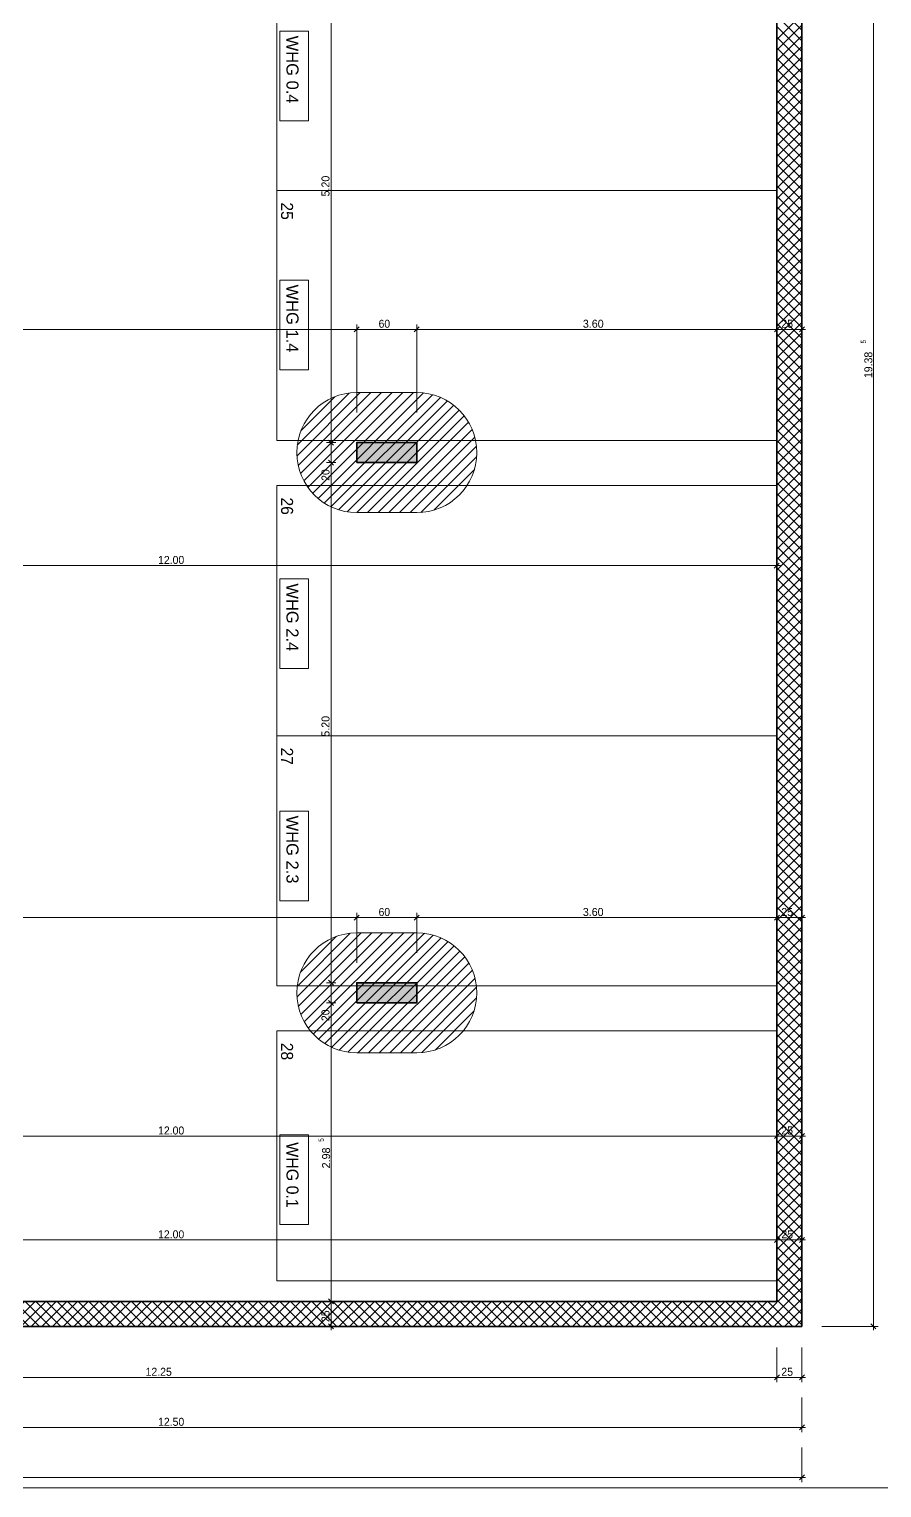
# Model space of a CAD drawing. Header units: millimetres. Extents: x -3497 to 2618, y -1809 to 2456.
# Drawn here: x 65 to 917, y -1734 to -276 of the extents above; entities that cross this region are included whole.
import ezdxf
from ezdxf.enums import TextEntityAlignment as Align

# ---------------------------------------------------------------- set-up
doc = ezdxf.new("R2010")
doc.units = ezdxf.units.MM
doc.header["$LTSCALE"] = 100
for name, color, linetype, true_color in [('10-0.03 Solid', 3, 'Continuous', 0x00ff00), ('10-0.05 Solid', 1, 'Continuous', 0xff0000), ('10-0.10 Punktlinie', 9, 'Continuous', 0x808080), ('10-0.10 solid', 7, 'Continuous', 0x000000), ('20-Beton', 9, 'Continuous', 0x808080), ('50-Türen&Fenster', 9, 'Continuous', 0x808080), ('52-Entwässerung', 3, 'Continuous', 0x00ff00), ('Layer31', 9, 'Continuous', 0x808080)]:
    doc.layers.add(name, color=color, linetype=linetype, true_color=true_color)
doc.layers.add('10-0.25 Solid', color=7, linetype='Continuous')
doc.layers.add('Layer34', color=7, linetype='Continuous')
doc.styles.add('Arial', font='arial.ttf')

# ---------------------------------------------------------------- blocks, each defined once
blk = doc.blocks.new('*X426')
at = {"layer": '52-Entwässerung', "color": 1, "linetype": 'Continuous', "lineweight": 13, "true_color": 0xff0000}
for p, q in [((332.4, -702.6), (395.8, -639.1)), ((332.8, -691.6), (384.7, -639.6)), ((333.7, -711.9), (406.4, -639.1)), ((336.1, -720.1), (417, -639.1)), ((339.4, -727.4), (427.6, -639.1)), ((343.4, -734), (438.3, -639.1)), ((348.2, -739.8), (448.9, -639.1)), ((353.6, -745), (459.1, -639.5)), ((359.7, -749.5), (468, -641.2)), ((336.4, -677.4), (370.5, -643.2)), ((366.5, -753.3), (475.9, -644)), ((374.1, -756.3), (482.9, -647.5)), ((382.7, -758.4), (489.2, -651.8)), ((392.5, -759.1), (494.8, -656.8)), ((403.1, -759.1), (499.8, -662.5)), ((413.7, -759.1), (504.1, -668.8)), ((424.3, -759.1), (507.6, -675.9)), ((434.9, -759.1), (510.3, -683.8)), ((445.5, -759.1), (511.9, -692.7)), ((456.3, -759), (512.2, -703.1)), ((469.2, -756.7), (509.9, -716))]:
    blk.add_line(p, q, dxfattribs=at)
blk = doc.blocks.new('*X427')
at = {"layer": '52-Entwässerung', "color": 1, "linetype": 'Continuous', "lineweight": 13, "true_color": 0xff0000}
for p, q in [((332.4, -1243.5), (396.8, -1179.1)), ((332.6, -1232.7), (385.8, -1179.5)), ((333.8, -1252.7), (407.4, -1179.1)), ((336.3, -1260.8), (418, -1179.1)), ((339.7, -1268), (428.6, -1179.1)), ((343.8, -1274.5), (439.2, -1179.1)), ((348.6, -1280.3), (449.8, -1179.1)), ((354.1, -1285.4), (459.9, -1179.6)), ((335.8, -1218.9), (372, -1182.6)), ((360.3, -1289.9), (468.7, -1181.4)), ((367.1, -1293.6), (476.5, -1184.2)), ((374.8, -1296.5), (483.5, -1187.9)), ((383.5, -1298.5), (489.7, -1192.2)), ((393.4, -1299.1), (495.3, -1197.3)), ((404, -1299.1), (500.2, -1203)), ((414.6, -1299.1), (504.4, -1209.4)), ((425.3, -1299.1), (507.9, -1216.5)), ((435.9, -1299.1), (510.5, -1224.5)), ((446.5, -1299.1), (512, -1233.6)), ((457.3, -1298.9), (512.1, -1244.1)), ((470.5, -1296.3), (509.4, -1257.4))]:
    blk.add_line(p, q, dxfattribs=at)
blk = doc.blocks.new('*X571')
at = {"layer": '10-0.05 Solid', "color": 18, "linetype": 'Continuous', "lineweight": 13, "true_color": 0x000000}
for p, q in [((812.7, -1548.1), (813.1, -1547.6)), ((837.3, -1571), (813.9, -1547.6)), ((818, -1553.4), (823.7, -1547.6)), ((823.3, -1558.7), (834.4, -1547.6)), ((837.3, -1560.4), (824.5, -1547.6)), ((828.6, -1564), (837.3, -1555.3)), ((837.3, -1549.8), (835.1, -1547.6)), ((833.9, -1569.3), (837.3, -1565.9))]:
    blk.add_line(p, q, dxfattribs=at)
blk = doc.blocks.new('*X572')
at = {"layer": '10-0.05 Solid', "color": 18, "linetype": 'Continuous', "lineweight": 13, "true_color": 0x000000}
for p, q in [((-387.7, -1571.2), (-364.2, -1547.6)), ((-387.7, -1560.6), (-374.8, -1547.6)), ((-387.7, -1550), (-385.4, -1547.6)), ((-370.3, -1572.6), (-387.7, -1555.2)), ((-359.7, -1572.6), (-384.7, -1547.6)), ((-378.6, -1572.6), (-353.6, -1547.6)), ((-349.1, -1572.6), (-374.1, -1547.6)), ((-367.9, -1572.6), (-342.9, -1547.6)), ((-338.5, -1572.6), (-363.5, -1547.6)), ((-357.3, -1572.6), (-332.3, -1547.6)), ((-327.9, -1572.6), (-352.9, -1547.6)), ((-346.7, -1572.6), (-321.7, -1547.6)), ((-317.3, -1572.6), (-342.3, -1547.6)), ((-336.1, -1572.6), (-311.1, -1547.6)), ((-306.7, -1572.6), (-331.7, -1547.6)), ((-325.5, -1572.6), (-300.5, -1547.6)), ((-296.1, -1572.6), (-321.1, -1547.6)), ((-314.9, -1572.6), (-289.9, -1547.6)), ((-285.5, -1572.6), (-310.5, -1547.6)), ((-304.3, -1572.6), (-279.3, -1547.6)), ((-274.9, -1572.6), (-299.9, -1547.6)), ((-293.7, -1572.6), (-268.7, -1547.6)), ((-264.2, -1572.6), (-289.2, -1547.6)), ((-283.1, -1572.6), (-258.1, -1547.6)), ((-253.6, -1572.6), (-278.6, -1547.6)), ((-272.5, -1572.6), (-247.5, -1547.6)), ((-243, -1572.6), (-268, -1547.6)), ((-261.9, -1572.6), (-236.9, -1547.6)), ((-232.4, -1572.6), (-257.4, -1547.6)), ((-251.3, -1572.6), (-226.3, -1547.6)), ((-221.8, -1572.6), (-246.8, -1547.6)), ((-240.7, -1572.6), (-215.7, -1547.6)), ((-211.2, -1572.6), (-236.2, -1547.6)), ((-230.1, -1572.6), (-205.1, -1547.6)), ((-200.6, -1572.6), (-225.6, -1547.6)), ((-219.5, -1572.6), (-194.5, -1547.6)), ((-190, -1572.6), (-215, -1547.6)), ((-208.8, -1572.6), (-183.9, -1547.6)), ((-179.4, -1572.6), (-204.4, -1547.6)), ((-198.2, -1572.6), (-173.2, -1547.6)), ((-168.8, -1572.6), (-193.8, -1547.6)), ((-187.6, -1572.6), (-162.6, -1547.6)), ((-158.2, -1572.6), (-183.2, -1547.6)), ((-177, -1572.6), (-152, -1547.6)), ((-147.6, -1572.6), (-172.6, -1547.6)), ((-166.4, -1572.6), (-141.4, -1547.6)), ((-137, -1572.6), (-162, -1547.6)), ((-155.8, -1572.6), (-130.8, -1547.6)), ((-126.4, -1572.6), (-151.4, -1547.6)), ((-145.2, -1572.6), (-120.2, -1547.6)), ((-115.7, -1572.6), (-140.7, -1547.6)), ((-134.6, -1572.6), (-109.6, -1547.6)), ((-105.1, -1572.6), (-130.1, -1547.6)), ((-124, -1572.6), (-99, -1547.6)), ((-94.5, -1572.6), (-119.5, -1547.6)), ((-113.4, -1572.6), (-88.4, -1547.6)), ((-83.9, -1572.6), (-108.9, -1547.6)), ((-102.8, -1572.6), (-77.8, -1547.6)), ((-73.3, -1572.6), (-98.3, -1547.6)), ((-92.2, -1572.6), (-67.2, -1547.6)), ((-62.7, -1572.6), (-87.7, -1547.6)), ((-81.6, -1572.6), (-56.6, -1547.6)), ((-52.1, -1572.6), (-77.1, -1547.6)), ((-71, -1572.6), (-46, -1547.6)), ((-41.5, -1572.6), (-66.5, -1547.6)), ((-60.4, -1572.6), (-35.4, -1547.6)), ((-30.9, -1572.6), (-55.9, -1547.6)), ((-49.8, -1572.6), (-24.8, -1547.6)), ((-20.3, -1572.6), (-45.3, -1547.6)), ((-39.1, -1572.6), (-14.2, -1547.6)), ((-9.7, -1572.6), (-34.7, -1547.6)), ((-28.5, -1572.6), (-3.5, -1547.6)), ((0.9, -1572.6), (-24.1, -1547.6)), ((-17.9, -1572.6), (7.1, -1547.6)), ((11.5, -1572.6), (-13.5, -1547.6)), ((-7.3, -1572.6), (17.7, -1547.6)), ((22.1, -1572.6), (-2.9, -1547.6)), ((3.3, -1572.6), (28.3, -1547.6)), ((32.7, -1572.6), (7.7, -1547.6)), ((13.9, -1572.6), (38.9, -1547.6)), ((43.4, -1572.6), (18.4, -1547.6)), ((24.5, -1572.6), (49.5, -1547.6)), ((54, -1572.6), (29, -1547.6)), ((35.1, -1572.6), (60.1, -1547.6)), ((64.6, -1572.6), (39.6, -1547.6)), ((45.7, -1572.6), (70.7, -1547.6)), ((75.2, -1572.6), (50.2, -1547.6)), ((56.3, -1572.6), (81.3, -1547.6)), ((85.8, -1572.6), (60.8, -1547.6)), ((66.9, -1572.6), (91.9, -1547.6)), ((96.4, -1572.6), (71.4, -1547.6)), ((77.5, -1572.6), (102.5, -1547.6)), ((107, -1572.6), (82, -1547.6)), ((88.1, -1572.6), (113.1, -1547.6)), ((117.6, -1572.6), (92.6, -1547.6)), ((98.7, -1572.6), (123.7, -1547.6)), ((128.2, -1572.6), (103.2, -1547.6)), ((109.3, -1572.6), (134.3, -1547.6)), ((138.8, -1572.6), (113.8, -1547.6)), ((119.9, -1572.6), (144.9, -1547.6)), ((149.4, -1572.6), (124.4, -1547.6)), ((130.6, -1572.6), (155.6, -1547.6)), ((160, -1572.6), (135, -1547.6)), ((141.2, -1572.6), (166.2, -1547.6)), ((170.6, -1572.6), (145.6, -1547.6)), ((151.8, -1572.6), (176.8, -1547.6)), ((181.2, -1572.6), (156.2, -1547.6)), ((162.4, -1572.6), (187.4, -1547.6)), ((191.9, -1572.6), (166.9, -1547.6)), ((173, -1572.6), (198, -1547.6)), ((202.5, -1572.6), (177.5, -1547.6)), ((183.6, -1572.6), (208.6, -1547.6)), ((213.1, -1572.6), (188.1, -1547.6)), ((194.2, -1572.6), (219.2, -1547.6)), ((223.7, -1572.6), (198.7, -1547.6)), ((204.8, -1572.6), (229.8, -1547.6)), ((234.3, -1572.6), (209.3, -1547.6)), ((215.4, -1572.6), (240.4, -1547.6)), ((244.9, -1572.6), (219.9, -1547.6)), ((226, -1572.6), (251, -1547.6)), ((255.5, -1572.6), (230.5, -1547.6)), ((236.6, -1572.6), (261.6, -1547.6)), ((266.1, -1572.6), (241.1, -1547.6)), ((247.2, -1572.6), (272.2, -1547.6)), ((276.7, -1572.6), (251.7, -1547.6)), ((257.8, -1572.6), (282.8, -1547.6)), ((287.3, -1572.6), (262.3, -1547.6)), ((268.4, -1572.6), (293.4, -1547.6)), ((297.9, -1572.6), (272.9, -1547.6)), ((279, -1572.6), (304, -1547.6)), ((308.5, -1572.6), (283.5, -1547.6)), ((289.6, -1572.6), (314.6, -1547.6)), ((319.1, -1572.6), (294.1, -1547.6)), ((300.3, -1572.6), (325.3, -1547.6)), ((329.7, -1572.6), (304.7, -1547.6)), ((310.9, -1572.6), (335.9, -1547.6)), ((340.4, -1572.6), (315.3, -1547.6)), ((321.5, -1572.6), (346.5, -1547.6)), ((351, -1572.6), (326, -1547.6)), ((332.1, -1572.6), (357.1, -1547.6)), ((361.6, -1572.6), (336.6, -1547.6)), ((342.7, -1572.6), (367.7, -1547.6)), ((372.2, -1572.6), (347.2, -1547.6)), ((353.3, -1572.6), (378.3, -1547.6)), ((382.8, -1572.6), (357.8, -1547.6)), ((363.9, -1572.6), (388.9, -1547.6)), ((393.4, -1572.6), (368.4, -1547.6)), ((374.5, -1572.6), (399.5, -1547.6)), ((404, -1572.6), (379, -1547.6)), ((385.1, -1572.6), (410.1, -1547.6)), ((414.6, -1572.6), (389.6, -1547.6)), ((395.7, -1572.6), (420.7, -1547.6)), ((425.2, -1572.6), (400.2, -1547.6)), ((406.3, -1572.6), (431.3, -1547.6)), ((435.8, -1572.6), (410.8, -1547.6)), ((416.9, -1572.6), (441.9, -1547.6)), ((446.4, -1572.6), (421.4, -1547.6)), ((427.5, -1572.6), (452.5, -1547.6)), ((457, -1572.6), (432, -1547.6)), ((438.1, -1572.6), (463.1, -1547.6)), ((467.6, -1572.6), (442.6, -1547.6)), ((448.7, -1572.6), (473.7, -1547.6)), ((478.2, -1572.6), (453.2, -1547.6)), ((459.3, -1572.6), (484.3, -1547.6)), ((488.8, -1572.6), (463.8, -1547.6)), ((470, -1572.6), (495, -1547.6)), ((499.5, -1572.6), (474.5, -1547.6)), ((480.6, -1572.6), (505.6, -1547.6)), ((510.1, -1572.6), (485.1, -1547.6)), ((491.2, -1572.6), (516.2, -1547.6)), ((520.7, -1572.6), (495.7, -1547.6)), ((501.8, -1572.6), (526.8, -1547.6)), ((531.3, -1572.6), (506.3, -1547.6)), ((512.4, -1572.6), (537.4, -1547.6)), ((541.9, -1572.6), (516.9, -1547.6)), ((523, -1572.6), (548, -1547.6)), ((552.5, -1572.6), (527.5, -1547.6)), ((533.6, -1572.6), (558.6, -1547.6)), ((563.1, -1572.6), (538.1, -1547.6)), ((544.2, -1572.6), (569.2, -1547.6)), ((573.7, -1572.6), (548.7, -1547.6)), ((554.8, -1572.6), (579.8, -1547.6)), ((584.3, -1572.6), (559.3, -1547.6)), ((565.4, -1572.6), (590.4, -1547.6)), ((594.9, -1572.6), (569.9, -1547.6)), ((576, -1572.6), (601, -1547.6)), ((605.5, -1572.6), (580.5, -1547.6)), ((586.6, -1572.6), (611.6, -1547.6)), ((616.1, -1572.6), (591.1, -1547.6)), ((597.2, -1572.6), (622.2, -1547.6)), ((626.7, -1572.6), (601.7, -1547.6)), ((607.8, -1572.6), (632.8, -1547.6)), ((637.3, -1572.6), (612.3, -1547.6)), ((618.4, -1572.6), (643.4, -1547.6)), ((648, -1572.6), (623, -1547.6)), ((629, -1572.6), (654, -1547.6)), ((658.6, -1572.6), (633.6, -1547.6)), ((639.7, -1572.6), (664.7, -1547.6)), ((669.2, -1572.6), (644.2, -1547.6)), ((650.3, -1572.6), (675.3, -1547.6)), ((679.8, -1572.6), (654.8, -1547.6)), ((660.9, -1572.6), (685.9, -1547.6)), ((690.4, -1572.6), (665.4, -1547.6)), ((671.5, -1572.6), (696.5, -1547.6)), ((701, -1572.6), (676, -1547.6)), ((682.1, -1572.6), (707.1, -1547.6)), ((711.6, -1572.6), (686.6, -1547.6)), ((692.7, -1572.6), (717.7, -1547.6)), ((722.2, -1572.6), (697.2, -1547.6)), ((703.3, -1572.6), (728.3, -1547.6)), ((732.8, -1572.6), (707.8, -1547.6)), ((713.9, -1572.6), (738.9, -1547.6)), ((743.4, -1572.6), (718.4, -1547.6)), ((724.5, -1572.6), (749.5, -1547.6)), ((754, -1572.6), (729, -1547.6)), ((735.1, -1572.6), (760.1, -1547.6)), ((764.6, -1572.6), (739.6, -1547.6)), ((745.7, -1572.6), (770.7, -1547.6)), ((775.2, -1572.6), (750.2, -1547.6)), ((756.3, -1572.6), (781.3, -1547.6)), ((785.8, -1572.6), (760.8, -1547.6)), ((766.9, -1572.6), (791.9, -1547.6)), ((796.4, -1572.6), (771.4, -1547.6)), ((777.5, -1572.6), (802.5, -1547.6)), ((807.1, -1572.6), (782.1, -1547.6)), ((788.1, -1572.6), (812.3, -1548.5)), ((812.3, -1567.2), (792.7, -1547.6)), ((798.7, -1572.6), (812.3, -1559.1)), ((812.3, -1556.6), (803.3, -1547.6)), ((-380.9, -1572.6), (-387.7, -1565.8)), ((809.4, -1572.6), (812.3, -1569.7))]:
    blk.add_line(p, q, dxfattribs=at)
blk = doc.blocks.new('*X573')
at = {"layer": '10-0.05 Solid', "color": 18, "linetype": 'Continuous', "lineweight": 13, "true_color": 0x000000}
for p, q in [((812.3, -1548.5), (812.7, -1548.1)), ((812.3, -1559.1), (818, -1553.4)), ((828.3, -1572.6), (812.3, -1556.6)), ((812.3, -1569.7), (823.3, -1558.7)), ((817.7, -1572.6), (812.3, -1567.2)), ((820, -1572.6), (828.6, -1564)), ((830.6, -1572.6), (833.9, -1569.3))]:
    blk.add_line(p, q, dxfattribs=at)
blk = doc.blocks.new('*X575')
at = {"layer": '10-0.05 Solid', "color": 18, "linetype": 'Continuous', "lineweight": 13, "true_color": 0x000000}
for p, q in [((837.3, -277), (812.3, -252)), ((812.3, -286.3), (837.3, -261.3)), ((837.3, -287.6), (812.3, -262.6)), ((812.3, -296.9), (837.3, -271.9)), ((837.3, -298.2), (812.3, -273.2)), ((812.3, -307.5), (837.3, -282.5)), ((837.3, -308.8), (812.3, -283.8)), ((812.3, -318.2), (837.3, -293.2)), ((837.3, -319.4), (812.3, -294.4)), ((812.3, -328.8), (837.3, -303.8)), ((837.3, -330.1), (812.3, -305.1)), ((812.3, -339.4), (837.3, -314.4)), ((837.3, -340.7), (812.3, -315.7)), ((812.3, -350), (837.3, -325)), ((837.3, -351.3), (812.3, -326.3)), ((812.3, -360.6), (837.3, -335.6)), ((837.3, -361.9), (812.3, -336.9)), ((812.3, -371.2), (837.3, -346.2)), ((837.3, -372.5), (812.3, -347.5)), ((812.3, -381.8), (837.3, -356.8)), ((837.3, -383.1), (812.3, -358.1)), ((812.3, -392.4), (837.3, -367.4)), ((837.3, -393.7), (812.3, -368.7)), ((812.3, -403), (837.3, -378)), ((837.3, -404.3), (812.3, -379.3)), ((812.3, -413.6), (837.3, -388.6)), ((837.3, -414.9), (812.3, -389.9)), ((812.3, -424.2), (837.3, -399.2)), ((837.3, -425.5), (812.3, -400.5)), ((812.3, -434.8), (837.3, -409.8)), ((837.3, -436.1), (812.3, -411.1)), ((812.3, -445.4), (837.3, -420.4)), ((837.3, -446.7), (812.3, -421.7)), ((812.3, -456), (837.3, -431)), ((837.3, -457.3), (812.3, -432.3)), ((812.3, -466.6), (837.3, -441.6)), ((837.3, -467.9), (812.3, -442.9)), ((812.3, -477.3), (837.3, -452.3)), ((837.3, -478.5), (812.3, -453.5)), ((812.3, -487.9), (837.3, -462.9)), ((837.3, -489.2), (812.3, -464.2)), ((812.3, -498.5), (837.3, -473.5)), ((837.3, -499.8), (812.3, -474.8)), ((812.3, -509.1), (837.3, -484.1)), ((837.3, -510.4), (812.3, -485.4)), ((812.3, -519.7), (837.3, -494.7)), ((837.3, -521), (812.3, -496)), ((812.3, -530.3), (837.3, -505.3)), ((837.3, -531.6), (812.3, -506.6)), ((812.3, -540.9), (837.3, -515.9)), ((837.3, -542.2), (812.3, -517.2)), ((812.3, -551.5), (837.3, -526.5)), ((837.3, -552.8), (812.3, -527.8)), ((812.3, -562.1), (837.3, -537.1)), ((837.3, -563.4), (812.3, -538.4)), ((812.3, -572.7), (837.3, -547.7)), ((837.3, -574), (812.3, -549)), ((812.3, -583.3), (837.3, -558.3)), ((837.3, -584.6), (812.3, -559.6)), ((812.3, -593.9), (837.3, -568.9)), ((837.3, -595.2), (812.3, -570.2)), ((812.3, -604.5), (837.3, -579.5)), ((837.3, -605.8), (812.3, -580.8)), ((812.3, -615.1), (837.3, -590.1)), ((837.3, -616.4), (812.3, -591.4)), ((812.3, -625.7), (837.3, -600.7)), ((837.3, -627), (812.3, -602)), ((812.3, -636.4), (837.3, -611.4)), ((837.3, -637.6), (812.3, -612.6)), ((812.3, -647), (837.3, -622)), ((837.3, -648.2), (812.3, -623.2)), ((812.3, -657.6), (837.3, -632.6)), ((837.3, -658.9), (812.3, -633.9)), ((812.3, -668.2), (837.3, -643.2)), ((837.3, -669.5), (812.3, -644.5)), ((812.3, -678.8), (837.3, -653.8)), ((837.3, -680.1), (812.3, -655.1)), ((812.3, -689.4), (837.3, -664.4)), ((837.3, -690.7), (812.3, -665.7)), ((812.3, -700), (837.3, -675)), ((837.3, -701.3), (812.3, -676.3)), ((812.3, -710.6), (837.3, -685.6)), ((837.3, -711.9), (812.3, -686.9)), ((812.3, -721.2), (837.3, -696.2)), ((837.3, -722.5), (812.3, -697.5)), ((812.3, -731.8), (837.3, -706.8)), ((837.3, -733.1), (812.3, -708.1)), ((812.3, -742.4), (837.3, -717.4)), ((837.3, -743.7), (812.3, -718.7)), ((812.3, -753), (837.3, -728)), ((837.3, -754.3), (812.3, -729.3)), ((812.3, -763.6), (837.3, -738.6)), ((837.3, -764.9), (812.3, -739.9)), ((812.3, -774.2), (837.3, -749.2)), ((837.3, -775.5), (812.3, -750.5)), ((812.3, -784.8), (837.3, -759.8)), ((837.3, -786.1), (812.3, -761.1)), ((812.3, -795.5), (837.3, -770.5)), ((837.3, -796.7), (812.3, -771.7)), ((812.3, -806.1), (837.3, -781.1)), ((837.3, -807.3), (812.3, -782.3)), ((812.3, -816.7), (837.3, -791.7)), ((837.3, -818), (812.3, -793)), ((812.3, -827.3), (837.3, -802.3)), ((837.3, -828.6), (812.3, -803.6)), ((812.3, -837.9), (837.3, -812.9)), ((837.3, -839.2), (812.3, -814.2)), ((812.3, -848.5), (837.3, -823.5)), ((837.3, -849.8), (812.3, -824.8)), ((812.3, -859.1), (837.3, -834.1)), ((837.3, -860.4), (812.3, -835.4)), ((812.3, -869.7), (837.3, -844.7)), ((837.3, -871), (812.3, -846)), ((812.3, -880.3), (837.3, -855.3)), ((837.3, -881.6), (812.3, -856.6)), ((812.3, -890.9), (837.3, -865.9)), ((837.3, -892.2), (812.3, -867.2)), ((812.3, -901.5), (837.3, -876.5)), ((837.3, -902.8), (812.3, -877.8)), ((812.3, -912.1), (837.3, -887.1)), ((837.3, -913.4), (812.3, -888.4)), ((812.3, -922.7), (837.3, -897.7)), ((837.3, -924), (812.3, -899)), ((812.3, -933.3), (837.3, -908.3)), ((837.3, -934.6), (812.3, -909.6)), ((812.3, -943.9), (837.3, -918.9)), ((837.3, -945.2), (812.3, -920.2)), ((812.3, -954.6), (837.3, -929.6)), ((837.3, -955.8), (812.3, -930.8)), ((812.3, -965.2), (837.3, -940.2)), ((837.3, -966.4), (812.3, -941.4)), ((812.3, -975.8), (837.3, -950.8)), ((837.3, -977.1), (812.3, -952.1)), ((812.3, -986.4), (837.3, -961.4)), ((837.3, -987.7), (812.3, -962.7)), ((812.3, -997), (837.3, -972)), ((837.3, -998.3), (812.3, -973.3)), ((812.3, -1007.6), (837.3, -982.6)), ((837.3, -1008.9), (812.3, -983.9)), ((812.3, -1018.2), (837.3, -993.2)), ((837.3, -1019.5), (812.3, -994.5)), ((812.3, -1028.8), (837.3, -1003.8)), ((837.3, -1030.1), (812.3, -1005.1)), ((812.3, -1039.4), (837.3, -1014.4)), ((837.3, -1040.7), (812.3, -1015.7)), ((812.3, -1050), (837.3, -1025)), ((837.3, -1051.3), (812.3, -1026.3)), ((812.3, -1060.6), (837.3, -1035.6)), ((837.3, -1061.9), (812.3, -1036.9)), ((812.3, -1071.2), (837.3, -1046.2)), ((837.3, -1072.5), (812.3, -1047.5)), ((812.3, -1081.8), (837.3, -1056.8)), ((837.3, -1083.1), (812.3, -1058.1)), ((812.3, -1092.4), (837.3, -1067.4)), ((837.3, -1093.7), (812.3, -1068.7)), ((812.3, -1103), (837.3, -1078)), ((837.3, -1104.3), (812.3, -1079.3)), ((812.3, -1113.6), (837.3, -1088.6)), ((837.3, -1114.9), (812.3, -1089.9)), ((812.3, -1124.3), (837.3, -1099.3)), ((837.3, -1125.5), (812.3, -1100.5)), ((812.3, -1134.9), (837.3, -1109.9)), ((837.3, -1136.2), (812.3, -1111.2)), ((812.3, -1145.5), (837.3, -1120.5)), ((837.3, -1146.8), (812.3, -1121.8)), ((812.3, -1156.1), (837.3, -1131.1)), ((837.3, -1157.4), (812.3, -1132.4)), ((812.3, -1166.7), (837.3, -1141.7)), ((837.3, -1168), (812.3, -1143)), ((812.3, -1177.3), (837.3, -1152.3)), ((837.3, -1178.6), (812.3, -1153.6)), ((812.3, -1187.9), (837.3, -1162.9)), ((837.3, -1189.2), (812.3, -1164.2)), ((812.3, -1198.5), (837.3, -1173.5)), ((837.3, -1199.8), (812.3, -1174.8)), ((812.3, -1209.1), (837.3, -1184.1)), ((837.3, -1210.4), (812.3, -1185.4)), ((812.3, -1219.7), (837.3, -1194.7)), ((837.3, -1221), (812.3, -1196)), ((812.3, -1230.3), (837.3, -1205.3)), ((837.3, -1231.6), (812.3, -1206.6)), ((812.3, -1240.9), (837.3, -1215.9)), ((837.3, -1242.2), (812.3, -1217.2)), ((812.3, -1251.5), (837.3, -1226.5)), ((837.3, -1252.8), (812.3, -1227.8)), ((812.3, -1262.1), (837.3, -1237.1)), ((837.3, -1263.4), (812.3, -1238.4)), ((812.3, -1272.7), (837.3, -1247.7)), ((837.3, -1274), (812.3, -1249)), ((812.3, -1283.4), (837.3, -1258.4)), ((837.3, -1284.6), (812.3, -1259.6)), ((812.3, -1294), (837.3, -1269)), ((837.3, -1295.3), (812.3, -1270.3)), ((812.3, -1304.6), (837.3, -1279.6)), ((837.3, -1305.9), (812.3, -1280.9)), ((812.3, -1315.2), (837.3, -1290.2)), ((837.3, -1316.5), (812.3, -1291.5)), ((812.3, -1325.8), (837.3, -1300.8)), ((837.3, -1327.1), (812.3, -1302.1)), ((812.3, -1336.4), (837.3, -1311.4)), ((837.3, -1337.7), (812.3, -1312.7)), ((812.3, -1347), (837.3, -1322)), ((837.3, -1348.3), (812.3, -1323.3)), ((812.3, -1357.6), (837.3, -1332.6)), ((837.3, -1358.9), (812.3, -1333.9)), ((812.3, -1368.2), (837.3, -1343.2)), ((837.3, -1369.5), (812.3, -1344.5)), ((812.3, -1378.8), (837.3, -1353.8)), ((837.3, -1380.1), (812.3, -1355.1)), ((812.3, -1389.4), (837.3, -1364.4)), ((837.3, -1390.7), (812.3, -1365.7)), ((812.3, -1400), (837.3, -1375)), ((837.3, -1401.3), (812.3, -1376.3)), ((812.3, -1410.6), (837.3, -1385.6)), ((837.3, -1411.9), (812.3, -1386.9)), ((812.3, -1421.2), (837.3, -1396.2)), ((837.3, -1422.5), (812.3, -1397.5)), ((812.3, -1431.8), (837.3, -1406.8)), ((837.3, -1433.1), (812.3, -1408.1)), ((812.3, -1442.5), (837.3, -1417.5)), ((837.3, -1443.7), (812.3, -1418.7)), ((812.3, -1453.1), (837.3, -1428.1)), ((837.3, -1454.4), (812.3, -1429.4)), ((812.3, -1463.7), (837.3, -1438.7)), ((837.3, -1465), (812.3, -1440)), ((812.3, -1474.3), (837.3, -1449.3)), ((837.3, -1475.6), (812.3, -1450.6)), ((812.3, -1484.9), (837.3, -1459.9)), ((837.3, -1486.2), (812.3, -1461.2)), ((812.3, -1495.5), (837.3, -1470.5)), ((837.3, -1496.8), (812.3, -1471.8)), ((812.3, -1506.1), (837.3, -1481.1)), ((837.3, -1507.4), (812.3, -1482.4)), ((812.3, -1516.7), (837.3, -1491.7)), ((837.3, -1518), (812.3, -1493)), ((812.3, -1527.3), (837.3, -1502.3)), ((837.3, -1528.6), (812.3, -1503.6)), ((812.3, -1537.9), (837.3, -1512.9)), ((837.3, -1539.2), (812.3, -1514.2)), ((835.1, -1547.6), (812.3, -1524.8)), ((813.1, -1547.6), (837.3, -1523.5)), ((824.5, -1547.6), (812.3, -1535.4)), ((823.7, -1547.6), (837.3, -1534.1)), ((834.4, -1547.6), (837.3, -1544.7)), ((813.9, -1547.6), (812.3, -1546))]:
    blk.add_line(p, q, dxfattribs=at)
blk = doc.blocks.new('AnonymMegaMac_nNn0867')
at = {"layer": '20-Beton', "color": 8, "linetype": 'Continuous', "lineweight": 13, "true_color": 0x808080}
for p, q in [((-412.7, -1628.2), (-412.7, -1593.5)), ((812.3, -1628.2), (812.3, -1593.5)), ((-410.2, -1621), (-415.2, -1626)), ((-412.7, -1623.5), (812.3, -1623.5)), ((814.8, -1621), (809.8, -1626))]:
    blk.add_line(p, q, dxfattribs=at)
at = {"layer": '20-Beton', "color": 8, "linetype": 'Continuous', "lineweight": 18, "true_color": 0x808080, "style": 'Arial', "width": 0.940435}
blk.add_text('12.25', height=8, dxfattribs=at).set_placement((181.1, -1621.9), (207.4, -1621.9), align=Align.FIT)
blk = doc.blocks.new('AnonymMegaMac_nNn0868')
at = {"layer": '20-Beton', "color": 8, "linetype": 'Continuous', "lineweight": 13, "true_color": 0x808080}
for p, q in [((812.3, -1628.2), (812.3, -1593.5)), ((837.3, -1628.2), (837.3, -1593.5)), ((814.8, -1621), (809.8, -1626)), ((812.3, -1623.5), (837.3, -1623.5)), ((834.8, -1626), (839.8, -1621)), ((837.3, -1623.5), (841, -1623.5))]:
    blk.add_line(p, q, dxfattribs=at)
at = {"layer": '20-Beton', "color": 8, "linetype": 'Continuous', "lineweight": 18, "true_color": 0x808080, "style": 'Arial', "width": 0.9375}
blk.add_text('25', height=8, dxfattribs=at).set_placement((816.7, -1621.9), (828.4, -1621.9), align=Align.FIT)
blk = doc.blocks.new('AnonymMegaMac_nNn0877')
at = {"layer": '20-Beton', "color": 8, "linetype": 'Continuous', "lineweight": 13, "true_color": 0x808080}
for p, q in [((-412.7, -1678.2), (-412.7, -1643.5)), ((837.3, -1678.2), (837.3, -1643.5)), ((-410.2, -1671), (-415.2, -1676)), ((-412.7, -1673.5), (837.3, -1673.5)), ((834.8, -1676), (839.8, -1671)), ((837.3, -1673.5), (841, -1673.5))]:
    blk.add_line(p, q, dxfattribs=at)
at = {"layer": '20-Beton', "color": 8, "linetype": 'Continuous', "lineweight": 18, "true_color": 0x808080, "style": 'Arial', "width": 0.937285}
blk.add_text('12.50', height=8, dxfattribs=at).set_placement((193.6, -1671.9), (219.8, -1671.9), align=Align.FIT)
blk = doc.blocks.new('AnonymMegaMac_nNn0878')
at = {"layer": '20-Beton', "color": 8, "linetype": 'Continuous', "lineweight": 13, "true_color": 0x808080}
for p, q in [((837.3, -1728.2), (837.3, -1693.5)), ((-2999.7, -1723.5), (837.3, -1723.5)), ((834.8, -1726), (839.8, -1721)), ((837.3, -1723.5), (841, -1723.5))]:
    blk.add_line(p, q, dxfattribs=at)
blk = doc.blocks.new('AnonymMegaMac_nNn0880')
at = {"layer": '20-Beton', "color": 8, "linetype": 'Continuous', "lineweight": 13, "true_color": 0x808080}
for p, q in [((-385.2, -1483.6), (-390.2, -1488.6)), ((-387.7, -1490.8), (-387.7, -1481.4)), ((-387.7, -1486.1), (812.3, -1486.1)), ((814.8, -1483.6), (809.8, -1488.6)), ((812.3, -1490.8), (812.3, -1481.4))]:
    blk.add_line(p, q, dxfattribs=at)
at = {"layer": '20-Beton', "color": 8, "linetype": 'Continuous', "lineweight": 18, "true_color": 0x808080, "style": 'Arial', "width": 0.937285}
blk.add_text('12.00', height=8, dxfattribs=at).set_placement((193.6, -1484.5), (219.8, -1484.5), align=Align.FIT)
blk = doc.blocks.new('AnonymMegaMac_nNn0881')
at = {"layer": '20-Beton', "color": 8, "linetype": 'Continuous', "lineweight": 13, "true_color": 0x808080}
for p, q in [((814.8, -1483.6), (809.8, -1488.6)), ((812.3, -1490.8), (812.3, -1481.4)), ((812.3, -1486.1), (837.3, -1486.1)), ((834.8, -1488.6), (839.8, -1483.6)), ((837.3, -1490.8), (837.3, -1481.4)), ((837.3, -1486.1), (841, -1486.1))]:
    blk.add_line(p, q, dxfattribs=at)
at = {"layer": '20-Beton', "color": 8, "linetype": 'Continuous', "lineweight": 18, "true_color": 0x808080, "style": 'Arial', "width": 0.9375}
blk.add_text('25', height=8, dxfattribs=at).set_placement((816.7, -1484.5), (828.4, -1484.5), align=Align.FIT)
blk = doc.blocks.new('AnonymMegaMac_nNn0885')
at = {"layer": '20-Beton', "color": 8, "linetype": 'Continuous', "lineweight": 13, "true_color": 0x808080}
for p, q in [((-385.2, -1379.8), (-390.2, -1384.8)), ((-387.7, -1387), (-387.7, -1377.6)), ((-387.7, -1382.3), (812.3, -1382.3)), ((814.8, -1379.8), (809.8, -1384.8)), ((812.3, -1387), (812.3, -1377.6))]:
    blk.add_line(p, q, dxfattribs=at)
at = {"layer": '20-Beton', "color": 8, "linetype": 'Continuous', "lineweight": 18, "true_color": 0x808080, "style": 'Arial', "width": 0.937285}
blk.add_text('12.00', height=8, dxfattribs=at).set_placement((193.6, -1380.7), (219.8, -1380.7), align=Align.FIT)
blk = doc.blocks.new('AnonymMegaMac_nNn0886')
at = {"layer": '20-Beton', "color": 8, "linetype": 'Continuous', "lineweight": 13, "true_color": 0x808080}
for p, q in [((814.8, -1379.8), (809.8, -1384.8)), ((812.3, -1387), (812.3, -1377.6)), ((812.3, -1382.3), (837.3, -1382.3)), ((834.8, -1384.8), (839.8, -1379.8)), ((837.3, -1387), (837.3, -1377.6)), ((837.3, -1382.3), (841, -1382.3))]:
    blk.add_line(p, q, dxfattribs=at)
at = {"layer": '20-Beton', "color": 8, "linetype": 'Continuous', "lineweight": 18, "true_color": 0x808080, "style": 'Arial', "width": 0.9375}
blk.add_text('25', height=8, dxfattribs=at).set_placement((816.7, -1380.7), (828.4, -1380.7), align=Align.FIT)
blk = doc.blocks.new('AnonymMegaMac_nNn0897')
at = {"layer": '20-Beton', "color": 8, "linetype": 'Continuous', "lineweight": 13, "true_color": 0x808080}
for p, q in [((-385.2, -1161.4), (-390.2, -1166.4)), ((-387.7, -1208.1), (-387.7, -1159.2)), ((-387.7, -1163.9), (392.3, -1163.9)), ((394.8, -1161.4), (389.8, -1166.4)), ((392.3, -1209.1), (392.3, -1159.2))]:
    blk.add_line(p, q, dxfattribs=at)
at = {"layer": '20-Beton', "color": 8, "linetype": 'Continuous', "lineweight": 18, "true_color": 0x808080, "style": 'Arial', "width": 0.951031}
blk.add_text('7.80', height=8, dxfattribs=at).set_placement((-11.7, -1162.3), (8.9, -1162.3), align=Align.FIT)
blk = doc.blocks.new('AnonymMegaMac_nNn0898')
at = {"layer": '20-Beton', "color": 8, "linetype": 'Continuous', "lineweight": 13, "true_color": 0x808080}
for p, q in [((394.8, -1161.4), (389.8, -1166.4)), ((392.3, -1209.1), (392.3, -1159.2)), ((392.3, -1163.9), (452.3, -1163.9)), ((454.8, -1161.4), (449.8, -1166.4)), ((452.3, -1199.1), (452.3, -1159.2))]:
    blk.add_line(p, q, dxfattribs=at)
at = {"layer": '20-Beton', "color": 8, "linetype": 'Continuous', "lineweight": 18, "true_color": 0x808080, "style": 'Arial', "width": 0.923325}
blk.add_text('60', height=8, dxfattribs=at).set_placement((414.1, -1162.3), (425.6, -1162.3), align=Align.FIT)
blk = doc.blocks.new('AnonymMegaMac_nNn0899')
at = {"layer": '20-Beton', "color": 8, "linetype": 'Continuous', "lineweight": 13, "true_color": 0x808080}
for p, q in [((454.8, -1161.4), (449.8, -1166.4)), ((452.3, -1199.1), (452.3, -1159.2)), ((452.3, -1163.9), (812.3, -1163.9)), ((814.8, -1161.4), (809.8, -1166.4)), ((812.3, -1168.5), (812.3, -1159.2))]:
    blk.add_line(p, q, dxfattribs=at)
at = {"layer": '20-Beton', "color": 8, "linetype": 'Continuous', "lineweight": 18, "true_color": 0x808080, "style": 'Arial', "width": 0.953608}
blk.add_text('3.60', height=8, dxfattribs=at).set_placement((618.3, -1162.3), (639, -1162.3), align=Align.FIT)
blk = doc.blocks.new('AnonymMegaMac_nNn0900')
at = {"layer": '20-Beton', "color": 8, "linetype": 'Continuous', "lineweight": 13, "true_color": 0x808080}
for p, q in [((814.8, -1161.4), (809.8, -1166.4)), ((812.3, -1168.5), (812.3, -1159.2)), ((812.3, -1163.9), (837.3, -1163.9)), ((834.8, -1166.4), (839.8, -1161.4)), ((837.3, -1168.5), (837.3, -1159.2)), ((837.3, -1163.9), (841, -1163.9))]:
    blk.add_line(p, q, dxfattribs=at)
at = {"layer": '20-Beton', "color": 8, "linetype": 'Continuous', "lineweight": 18, "true_color": 0x808080, "style": 'Arial', "width": 0.9375}
blk.add_text('25', height=8, dxfattribs=at).set_placement((816.7, -1162.3), (828.4, -1162.3), align=Align.FIT)
blk = doc.blocks.new('AnonymMegaMac_nNn0908')
at = {"layer": '20-Beton', "color": 8, "linetype": 'Continuous', "lineweight": 13, "true_color": 0x808080}
for p, q in [((-365.2, -573.4), (-370.2, -578.4)), ((-367.7, -659.1), (-367.7, -571.2)), ((-367.7, -575.9), (392.3, -575.9)), ((394.8, -573.4), (389.8, -578.4)), ((392.3, -659.1), (392.3, -571.2))]:
    blk.add_line(p, q, dxfattribs=at)
at = {"layer": '20-Beton', "color": 8, "linetype": 'Continuous', "lineweight": 18, "true_color": 0x808080, "style": 'Arial', "width": 0.951031}
blk.add_text('7.60', height=8, dxfattribs=at).set_placement((-1.7, -574.3), (18.9, -574.3), align=Align.FIT)
blk = doc.blocks.new('AnonymMegaMac_nNn0909')
at = {"layer": '20-Beton', "color": 8, "linetype": 'Continuous', "lineweight": 13, "true_color": 0x808080}
for p, q in [((394.8, -573.4), (389.8, -578.4)), ((392.3, -659.1), (392.3, -571.2)), ((392.3, -575.9), (452.3, -575.9)), ((454.8, -573.4), (449.8, -578.4)), ((452.3, -659.1), (452.3, -571.2))]:
    blk.add_line(p, q, dxfattribs=at)
at = {"layer": '20-Beton', "color": 8, "linetype": 'Continuous', "lineweight": 18, "true_color": 0x808080, "style": 'Arial', "width": 0.923325}
blk.add_text('60', height=8, dxfattribs=at).set_placement((414.1, -574.3), (425.6, -574.3), align=Align.FIT)
blk = doc.blocks.new('AnonymMegaMac_nNn0910')
at = {"layer": '20-Beton', "color": 8, "linetype": 'Continuous', "lineweight": 13, "true_color": 0x808080}
for p, q in [((454.8, -573.4), (449.8, -578.4)), ((452.3, -659.1), (452.3, -571.2)), ((452.3, -575.9), (812.3, -575.9)), ((814.8, -573.4), (809.8, -578.4)), ((812.3, -580.6), (812.3, -571.2))]:
    blk.add_line(p, q, dxfattribs=at)
at = {"layer": '20-Beton', "color": 8, "linetype": 'Continuous', "lineweight": 18, "true_color": 0x808080, "style": 'Arial', "width": 0.953608}
blk.add_text('3.60', height=8, dxfattribs=at).set_placement((618.3, -574.3), (639.1, -574.3), align=Align.FIT)
blk = doc.blocks.new('AnonymMegaMac_nNn0911')
at = {"layer": '20-Beton', "color": 8, "linetype": 'Continuous', "lineweight": 13, "true_color": 0x808080}
for p, q in [((814.8, -573.4), (809.8, -578.4)), ((812.3, -580.6), (812.3, -571.2)), ((812.3, -575.9), (837.3, -575.9)), ((834.8, -578.4), (839.8, -573.4)), ((837.3, -580.6), (837.3, -571.2)), ((837.3, -575.9), (841, -575.9))]:
    blk.add_line(p, q, dxfattribs=at)
at = {"layer": '20-Beton', "color": 8, "linetype": 'Continuous', "lineweight": 18, "true_color": 0x808080, "style": 'Arial', "width": 0.9375}
blk.add_text('25', height=8, dxfattribs=at).set_placement((816.7, -574.3), (828.4, -574.3), align=Align.FIT)
blk = doc.blocks.new('AnonymMegaMac_nNn0926')
at = {"layer": '20-Beton', "color": 8, "linetype": 'Continuous', "lineweight": 13, "true_color": 0x808080}
for p, q in [((366.6, -1547.6), (366.6, -1249.1)), ((364.1, -1545.1), (369.1, -1550.1)), ((371.3, -1547.6), (361.9, -1547.6)), ((366.6, -1572.6), (366.6, -1547.6)), ((371.3, -1572.6), (361.9, -1572.6)), ((364.1, -1570.1), (369.1, -1575.1)), ((366.6, -1576.4), (366.6, -1572.6))]:
    blk.add_line(p, q, dxfattribs=at)
at = {"layer": '20-Beton', "color": 8, "linetype": 'Continuous', "lineweight": 18, "true_color": 0x808080, "style": 'Arial', "width": 0.9375}
blk.add_text('25', height=8, rotation=89.9982, dxfattribs=at).set_placement((365, -1568.2), (365, -1556.5), align=Align.FIT)
blk = doc.blocks.new('AnonymMegaMac_nNn0927')
at = {"layer": '20-Beton', "color": 8, "linetype": 'Continuous', "lineweight": 13, "true_color": 0x808080}
for p, q in [((366.6, -1249.1), (366.6, -1229.1)), ((371.3, -1249.1), (361.9, -1249.1)), ((364.1, -1246.6), (369.1, -1251.6)), ((366.6, -1547.6), (366.6, -1249.1)), ((364.1, -1545.1), (369.1, -1550.1)), ((371.3, -1547.6), (361.9, -1547.6))]:
    blk.add_line(p, q, dxfattribs=at)
at = {"layer": '20-Beton', "color": 8, "linetype": 'Continuous', "lineweight": 18, "true_color": 0x808080, "style": 'Arial'}
for s, height, width, p, p2 in [('20', 8, 0.930412, (365, -1267.3), (365, -1255.7)), ('5', 5.28, 0.853093, (359.3, -1387.9), (359.3, -1384.4)), ('2.98', 8, 0.962445, (365.6, -1414.6), (365.6, -1393.7))]:
    blk.add_text(s, height=height, rotation=89.9982, dxfattribs=dict(at, width=width)).set_placement(p, p2, align=Align.FIT)
blk = doc.blocks.new('AnonymMegaMac_nNn0928')
at = {"layer": '20-Beton', "color": 8, "linetype": 'Continuous', "lineweight": 13, "true_color": 0x808080}
for p, q in [((366.6, -1229.1), (366.6, -709.1)), ((371.3, -1229.1), (361.9, -1229.1)), ((364.1, -1226.6), (369.1, -1231.6)), ((366.6, -1249.1), (366.6, -1229.1)), ((364.1, -1246.6), (369.1, -1251.6))]:
    blk.add_line(p, q, dxfattribs=at)
blk = doc.blocks.new('AnonymMegaMac_nNn0929')
at = {"layer": '20-Beton', "color": 8, "linetype": 'Continuous', "lineweight": 13, "true_color": 0x808080}
for p, q in [((371.3, -709.1), (361.9, -709.1)), ((364.1, -706.6), (369.1, -711.6)), ((366.6, -1229.1), (366.6, -709.1)), ((364.1, -1226.6), (369.1, -1231.6))]:
    blk.add_line(p, q, dxfattribs=at)
at = {"layer": '20-Beton', "color": 8, "linetype": 'Continuous', "lineweight": 18, "true_color": 0x808080, "style": 'Arial'}
for s, width, p, p2 in [('20', 0.930412, (365, -727.3), (365, -715.7)), ('5.20', 0.953976, (365, -983.1), (365, -962.3))]:
    blk.add_text(s, height=8, rotation=89.9982, dxfattribs=dict(at, width=width)).set_placement(p, p2, align=Align.FIT)
blk = doc.blocks.new('AnonymMegaMac_nNn0930')
at = {"layer": '20-Beton', "color": 8, "linetype": 'Continuous', "lineweight": 13, "true_color": 0x808080}
for p, q in [((371.3, -689.1), (361.9, -689.1)), ((364.1, -686.6), (369.1, -691.6)), ((366.6, -709.1), (366.6, -689.1)), ((371.3, -709.1), (361.9, -709.1)), ((364.1, -706.6), (369.1, -711.6)), ((366.6, -1229.1), (366.6, -709.1))]:
    blk.add_line(p, q, dxfattribs=at)
blk = doc.blocks.new('AnonymMegaMac_nNn0931')
at = {"layer": '20-Beton', "color": 8, "linetype": 'Continuous', "lineweight": 13, "true_color": 0x808080}
for p, q in [((371.3, -169.1), (361.9, -169.1)), ((364.1, -166.6), (369.1, -171.6)), ((366.6, -689.1), (366.6, -169.1)), ((371.3, -689.1), (361.9, -689.1)), ((364.1, -686.6), (369.1, -691.6)), ((366.6, -709.1), (366.6, -689.1))]:
    blk.add_line(p, q, dxfattribs=at)
at = {"layer": '20-Beton', "color": 8, "linetype": 'Continuous', "lineweight": 18, "true_color": 0x808080, "style": 'Arial'}
for s, width, p, p2 in [('20', 0.930412, (365, -187.3), (365, -175.7)), ('5.20', 0.953976, (365, -443.1), (365, -422.3))]:
    blk.add_text(s, height=8, rotation=89.9982, dxfattribs=dict(at, width=width)).set_placement(p, p2, align=Align.FIT)
blk = doc.blocks.new('AnonymMegaMac_nNn0932')
at = {"layer": '20-Beton', "color": 8, "linetype": 'Continuous', "lineweight": 13, "true_color": 0x808080}
for p, q in [((371.3, -149.1), (361.9, -149.1)), ((364.1, -146.6), (369.1, -151.6)), ((366.6, -169.1), (366.6, -149.1)), ((371.3, -169.1), (361.9, -169.1)), ((364.1, -166.6), (369.1, -171.6)), ((366.6, -689.1), (366.6, -169.1))]:
    blk.add_line(p, q, dxfattribs=at)
blk = doc.blocks.new('AnonymMegaMac_nNn01205')
at = {"layer": '20-Beton', "color": 8, "linetype": 'Continuous', "lineweight": 13, "true_color": 0x808080}
for p, q in [((908.7, -1572.6), (908.7, 365.9)), ((913.4, -1572.6), (857.3, -1572.6)), ((906.2, -1570.1), (911.2, -1575.1)), ((908.7, -1576.4), (908.7, -1572.6))]:
    blk.add_line(p, q, dxfattribs=at)
at = {"layer": '20-Beton', "color": 8, "linetype": 'Continuous', "lineweight": 18, "true_color": 0x808080, "style": 'Arial'}
for s, height, width, p, p2 in [('5', 5.28, 0.853093, (901.4, -590), (901.4, -586.5)), ('19.38', 8, 0.939003, (907.7, -624.6), (907.7, -598.3))]:
    blk.add_text(s, height=height, rotation=90, dxfattribs=dict(at, width=width)).set_placement(p, p2, align=Align.FIT)
blk = doc.blocks.new('AnonymMegaMac_nNn01215')
at = {"layer": '20-Beton', "color": 8, "linetype": 'Continuous', "lineweight": 13, "true_color": 0x808080}
for p, q in [((-387.7, -812), (812.2, -812)), ((809.7, -814.5), (814.7, -809.5)), ((812.3, -1527.6), (812.2, -807.3)), ((812.2, -812), (816, -812))]:
    blk.add_line(p, q, dxfattribs=at)
at = {"layer": '20-Beton', "color": 8, "linetype": 'Continuous', "lineweight": 18, "true_color": 0x808080, "style": 'Arial', "width": 0.937285}
blk.add_text('12.00', height=8, rotation=0.0014, dxfattribs=at).set_placement((193.6, -810.4), (219.8, -810.4), align=Align.FIT)
blk = doc.blocks.new('SheetMove_001_nNn01233')
at = {"layer": 'Layer34', "color": 7, "linetype": 'Continuous', "lineweight": 13}
blk.add_line((-3421.6, -1733.9), (1513.4, -1733.9), dxfattribs=at)

msp = doc.modelspace()

# ---------------------------------------------------------------- linework, layer by layer
at = {"layer": '10-0.10 Punktlinie', "color": 8, "linetype": 'Continuous', "lineweight": 13, "true_color": 0x808080}
for points in [[(837.3, 390.9), (837.3, -1572.6)], [(837.3, -1572.6), (-412.7, -1572.6)]]:
    msp.add_lwpolyline(points, dxfattribs=at)
at = {"layer": '10-0.25 Solid', "color": 8, "linetype": 'Continuous', "lineweight": 13, "true_color": 0x808080}
msp.add_lwpolyline([(312.3, -437.1), (812.3, -437.1), (812.3, -187.1), (312.3, -187.1)], close=True, dxfattribs=at)
at = {"layer": '50-Türen&Fenster', "color": 8, "linetype": 'Continuous', "lineweight": 35, "true_color": 0x808080}
for points in [[(837.3, -1547.6), (837.3, 390.9)], [(812.3, 370.9), (812.3, -1547.6)], [(812.3, -1547.6), (-387.7, -1547.6)], [(837.3, -1572.6), (837.3, -1547.6)], [(-387.7, -1572.6), (837.3, -1572.6)]]:
    msp.add_lwpolyline(points, dxfattribs=at)
at = {"layer": 'Layer31', "color": 8, "linetype": 'Continuous', "lineweight": 13, "true_color": 0x808080}
for points in [[(344, -277.8), (344, -367.4), (315.4, -367.4), (315.4, -277.8)], [(344, -526.6), (344, -616.2), (315.4, -616.2), (315.4, -526.6)], [(344, -825.3), (344, -914.9), (315.4, -914.9), (315.4, -825.3)], [(344, -1057.5), (344, -1147.1), (315.4, -1147.1), (315.4, -1057.5)], [(344, -1381.1), (344, -1470.7), (315.4, -1470.7), (315.4, -1381.1)]]:
    msp.add_lwpolyline(points, close=True, dxfattribs=at)

# ---------------------------------------------------------------- block references
for name in ['*X575', 'AnonymMegaMac_nNn01205', 'AnonymMegaMac_nNn0911', 'AnonymMegaMac_nNn0900', 'AnonymMegaMac_nNn0885', 'AnonymMegaMac_nNn0886', 'AnonymMegaMac_nNn0880', 'AnonymMegaMac_nNn0881', '*X572', '*X573', '*X571', 'AnonymMegaMac_nNn0867', 'AnonymMegaMac_nNn0868', 'AnonymMegaMac_nNn0877', 'AnonymMegaMac_nNn0878']:
    msp.add_blockref(name, (0, 0))

# ---------------------------------------------------------------- texts
at = {"layer": '10-0.25 Solid', "color": 8, "linetype": 'Continuous', "lineweight": 18, "true_color": 0x808080, "style": 'Arial'}
for s, width, p, p2 in [('25', 0.9375, (316.6, -449), (316.6, -466.4)), ('27', 0.932345, (316.6, -994), (316.6, -1011.3))]:
    msp.add_text(s, height=12, rotation=270.0005, dxfattribs=dict(at, width=width)).set_placement(p, p2, align=Align.FIT)
at = {"layer": 'Layer31', "color": 8, "linetype": 'Continuous', "lineweight": 13, "true_color": 0x808080, "style": 'Arial'}
for s, width, p, p2 in [('WHG 0.4', 0.985366, (322, -282.3), (322, -350.2)), ('WHG 1.4', 0.985366, (322, -531.1), (322, -599)), ('WHG 2.4', 0.985366, (322, -829.8), (322, -897.7)), ('WHG 0.1', 0.952439, (322, -1388.4), (322, -1454))]:
    msp.add_text(s, height=12, rotation=270, dxfattribs=dict(at, width=width)).set_placement(p, p2, align=Align.FIT)
at = {"layer": 'Layer31', "color": 252, "linetype": 'Continuous', "lineweight": 13, "true_color": 0x8591a0, "style": 'Arial', "width": 0.986063}
msp.add_text('WHG 2.3', height=12, rotation=270, dxfattribs=at).set_placement((322, -1061.9), (322, -1129.8), align=Align.FIT)

# ---------------------------------------------------------------- wipeouts: each hides what was drawn before it
at = {"color": 254, "linetype": 'Continuous', "lineweight": 13, "true_color": 0xd6d6d6}
for points in [[(452.3, -759.1), (452.3, -759.1), (464, -758), (475.2, -754.6), (485.6, -749), (494.7, -741.6), (502.2, -732.5), (507.7, -722.1), (511.1, -710.8), (512.3, -699.1), (511.1, -687.4), (507.7, -676.2), (502.2, -665.8), (494.7, -656.7), (485.6, -649.2), (475.2, -643.7), (464, -640.3), (452.3, -639.1), (452.3, -639.1), (392.3, -639.1), (392.3, -639.1), (380.6, -640.3), (369.3, -643.7), (359, -649.2), (349.9, -656.7), (342.4, -665.8), (336.9, -676.2), (333.4, -687.4), (332.3, -699.1), (333.4, -710.8), (336.9, -722.1), (342.4, -732.5), (349.9, -741.6), (359, -749), (369.3, -754.6), (380.6, -758), (392.3, -759.1), (392.3, -759.1)], [(452.3, -1299.1), (452.3, -1299.1), (464, -1298), (475.2, -1294.6), (485.6, -1289), (494.7, -1281.6), (502.2, -1272.5), (507.7, -1262.1), (511.1, -1250.8), (512.3, -1239.1), (511.1, -1227.4), (507.7, -1216.2), (502.2, -1205.8), (494.7, -1196.7), (485.6, -1189.2), (475.2, -1183.7), (464, -1180.3), (452.3, -1179.1), (452.3, -1179.1), (392.3, -1179.1), (392.3, -1179.1), (380.6, -1180.3), (369.3, -1183.7), (358.9, -1189.2), (349.8, -1196.7), (342.4, -1205.8), (336.8, -1216.2), (333.4, -1227.4), (332.3, -1239.1), (333.4, -1250.8), (336.8, -1262.1), (342.4, -1272.5), (349.8, -1281.6), (358.9, -1289), (369.3, -1294.6), (380.6, -1298), (392.3, -1299.1), (392.3, -1299.1)]]:
    msp.add_wipeout(points, dxfattribs=at).dxf.layer = '52-Entwässerung'

# ---------------------------------------------------------------- next in the draw order: hatches: boundary and pattern name
at = {"layer": '10-0.10 solid', "linetype": 'Continuous', "lineweight": 13, "true_color": 0x000000}
for points in [[(392.3, -709.1), (452.3, -709.1), (452.3, -689.1), (392.3, -689.1)], [(392.3, -1249.1), (452.3, -1249.1), (452.3, -1229.1), (392.3, -1229.1)]]:
    msp.add_hatch(color=18, dxfattribs=at).paths.add_polyline_path(points, flags=0)

# ---------------------------------------------------------------- next in the draw order: linework, layer by layer
at = {"layer": '10-0.03 Solid', "color": 8, "linetype": 'Continuous', "lineweight": 35, "true_color": 0x808080}
for points in [[(392.3, -709.1), (452.3, -709.1), (452.3, -689.1), (392.3, -689.1)], [(392.3, -1249.1), (452.3, -1249.1), (452.3, -1229.1), (392.3, -1229.1)]]:
    msp.add_lwpolyline(points, close=True, dxfattribs=at)
at = {"layer": '10-0.25 Solid', "color": 8, "linetype": 'Continuous', "lineweight": 13, "true_color": 0x808080}
for points in [[(312.4, -687.1), (812.4, -687.1), (812.3, -437.1), (312.3, -437.1)], [(312.4, -982.1), (812.4, -982.1), (812.4, -732.1), (312.4, -732.1)], [(312.4, -1232.1), (812.4, -1232.1), (812.4, -982.1), (312.4, -982.1)], [(312.4, -1527.1), (812.4, -1527.1), (812.4, -1277.1), (312.4, -1277.1)]]:
    msp.add_lwpolyline(points, close=True, dxfattribs=at)
at = {"layer": '52-Entwässerung', "color": 1, "linetype": 'Continuous', "lineweight": 13, "true_color": 0xff0000}
for p, q in [((392.3, -639.1), (452.3, -639.1)), ((392.3, -759.1), (452.3, -759.1)), ((392.3, -1179.1), (452.3, -1179.1)), ((392.3, -1299.1), (452.3, -1299.1))]:
    msp.add_line(p, q, dxfattribs=at)
for centre, start, end in [((392.3, -699.1), 90, 270), ((452.3, -699.1), 270, 90), ((392.3, -1239.1), 90, 270), ((452.3, -1239.1), 270, 90)]:
    msp.add_arc(centre, 60, start, end, dxfattribs=at)

# ---------------------------------------------------------------- next in the draw order: block references
for name in ['AnonymMegaMac_nNn0932', 'AnonymMegaMac_nNn0931', 'AnonymMegaMac_nNn0908', 'AnonymMegaMac_nNn0909', 'AnonymMegaMac_nNn0910', '*X426', 'AnonymMegaMac_nNn0930', 'AnonymMegaMac_nNn0929', 'AnonymMegaMac_nNn0928', 'AnonymMegaMac_nNn01215', 'AnonymMegaMac_nNn0897', 'AnonymMegaMac_nNn0898', 'AnonymMegaMac_nNn0899', '*X427', 'AnonymMegaMac_nNn0927', 'AnonymMegaMac_nNn0926']:
    msp.add_blockref(name, (0, 0))

# ---------------------------------------------------------------- next in the draw order: texts
at = {"layer": '10-0.25 Solid', "color": 8, "linetype": 'Continuous', "lineweight": 18, "true_color": 0x808080, "style": 'Arial'}
for s, width, p, p2 in [('26', 0.93299, (316.6, -744), (316.6, -761.3)), ('28', 0.934278, (316.6, -1289), (316.6, -1306.4))]:
    msp.add_text(s, height=12, rotation=270.0005, dxfattribs=dict(at, width=width)).set_placement(p, p2, align=Align.FIT)

# ---------------------------------------------------------------- next in the draw order: block references
msp.add_blockref('SheetMove_001_nNn01233', (0, 0))

doc.saveas('drawing.dxf')
